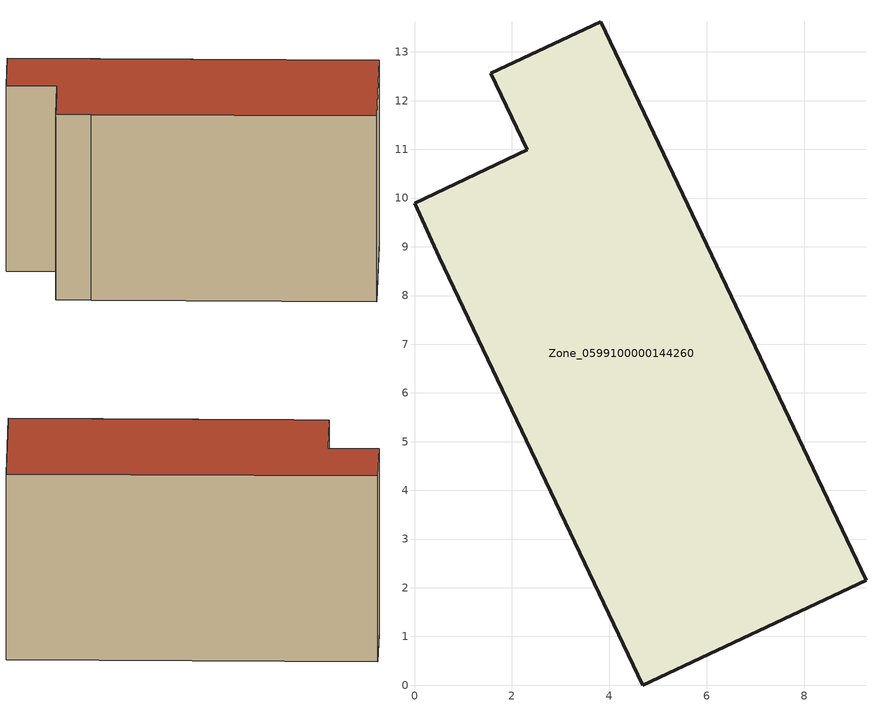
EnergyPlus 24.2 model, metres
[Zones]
Zone_0599100000144260
 floor ground (C_G): 2.32,10.99 1.57,12.56 3.82,13.62 9.27,2.16 4.69,0 0.51,8.79 0,9.89 z0
 wall outside (C_F): 1.57,12.56 2.32,10.99 0,9.89 0.51,8.79 4.69,0 9.27,2.16 3.82,13.62 1.57,12.56 z0:6.84
 roof outside (C_R): 0.51,8.79 4.69,0 9.27,2.16 3.82,13.62 1.57,12.56 2.32,10.99 0,9.89 z6.84
[BUILDING]
Pand.0599100000144260: North Axis=0; Terrain=City; Loads Convergence Tolerance Value=0.04; Temperature Convergence Tolerance Value=0.4; Solar Distribution=FullExterior; Maximum Number of Warmup Days=25; Minimum Number of Warmup Days=1
[Site:Location]
Rotterdam.The.Hague.AP_ZH_NLD Design_Conditions: Latitude=51.96; Longitude=4.45; Time Zone=1; Elevation=-4.5
[SITE:GROUNDTEMPERATURE:BUILDINGSURFACE]
18, 18, 18, 18, 18, 18, 18, 18, 18, 18, 18, 18
[MATERIAL] Thermal Absorptance=0.9; Solar Absorptance=0.7; Visible Absorptance=0.7
Name | Roughness | Thickness | Conductivity | Density | Specific Heat
G.TC.1992-2005 | MediumSmooth | 0.15 | 0.06 | 540 | 1210
F.TC.1992-2005 | Rough | 0.3 | 0.12 | 1920 | 840
R.TC.1992-2005 | MediumRough | 0.2 | 0.08 | 1500 | 1000
[CONSTRUCTION]
C_G: G.TC.1992-2005
C_F: F.TC.1992-2005
C_R: R.TC.1992-2005
[ZONE]
Zone_0599100000144260: Type=1; Multiplier=1; Ceiling Height=Autocalculate; Volume=Autocalculate; Floor Area=autocalculate; Part of Total Floor Area=Yes
[ZONEINFILTRATION:DESIGNFLOWRATE]
Infil_Zone_0599100000144260: Zone or ZoneList or Space or SpaceList=Zone_0599100000144260; Schedule=AlwaysOn; Design Flow Rate Calculation Method=Flow/Area; Flow Rate per Floor Area=0.0015; Constant Term Coefficient=1; Temperature Term Coefficient=0; Velocity Term Coefficient=0; Velocity Squared Term Coefficient=0
[HVACTEMPLATE:ZONE:IDEALLOADSAIRSYSTEM]
Zone_0599100000144260: Maximum Heating Supply Air Temperature=50; Minimum Cooling Supply Air Temperature=13; Maximum Heating Supply Air Humidity Ratio=0.0156; Minimum Cooling Supply Air Humidity Ratio=0.0077; Heating Limit=NoLimit; Cooling Limit=NoLimit; Dehumidification Control Type=ConstantSensibleHeatRatio; Cooling Sensible Heat Ratio=0.7; Dehumidification Setpoint=60; Humidification Control Type=None; Humidification Setpoint=30; Outdoor Air Method=None; Outdoor Air Flow Rate per Person=0.00944; Outdoor Air Flow Rate per Zone Floor Area=0; Outdoor Air Flow Rate per Zone=0; Demand Controlled Ventilation Type=None; Outdoor Air Economizer Type=NoEconomizer; Heat Recovery Type=None; Sensible Heat Recovery Effectiveness=0.7; Latent Heat Recovery Effectiveness=0.65
[ZONECONTROL:THERMOSTAT]
ThermostatControl_Zone_0599100000144260: Zone or ZoneList=Zone_0599100000144260; Control Type Schedule=DualSetpointControlType; Control 1=Thermostat_Zone_0599100000144260; Temperature Difference Between Cutout And Setpoint=0
[THERMOSTATSETPOINT:DUALSETPOINT]
Thermostat_Zone_0599100000144260: Heating Setpoint Temperature Schedule=HeatingSetpoint_Zone_0599100000144260; Cooling Setpoint Temperature Schedule=CoolingSetpoint_Zone_0599100000144260
[SCHEDULE:COMPACT]
HeatingSetpoint_Zone_0599100000144260: Through: 12/31, For: AllDays, Until: 24:00, 21
CoolingSetpoint_Zone_0599100000144260: Through: 12/31, For: AllDays, Until: 24:00, 24
DualSetpointControlType: Through: 12/31, For: AllDays, Until: 24:00, 4
AlwaysOn: Through: 12/31, For: AllDays, Until: 24:00, 1
